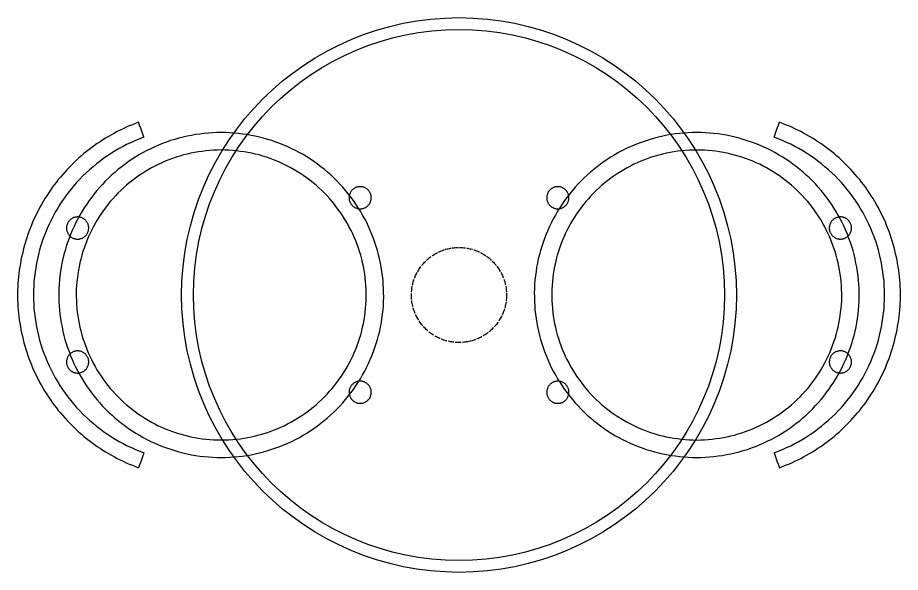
# Model space of a CAD drawing. Header units: millimetres. Extents: x -557 to 557, y -1105 to 350.
# Drawn here: x -557 to 557, y -350 to 350 of the extents above; entities that cross this region are included whole.
import ezdxf

# ---------------------------------------------------------------- set-up
doc = ezdxf.new("R2010")
doc.units = ezdxf.units.MM
doc.header["$LTSCALE"] = 6
doc.linetypes.add('DASHED', pattern=[1.524, 1.27, -0.254])
for name, color, linetype in [('FURN-CHAIR', 7, 'CONTINUOUS'), ('FURN-DETAIL', 8, 'CONTINUOUS'), ('FURN-HIDDEN', 8, 'DASHED'), ('FURN-TABLE', 7, 'CONTINUOUS')]:
    doc.layers.add(name, color=color, linetype=linetype)

# ---------------------------------------------------------------- blocks, each defined once
blk = doc.blocks.new('TABLE_D700')
at = {"layer": 'FURN-DETAIL'}
blk.add_circle((0, 0), 335, dxfattribs=at)
at = {"layer": 'FURN-HIDDEN'}
blk.add_circle((0, 0), 60, dxfattribs=at)
at = {"layer": 'FURN-TABLE'}
blk.add_circle((0, 0), 350, dxfattribs=at)
blk = doc.blocks.new('TABLE_D700_2CHAIRS_TUCKED')
at = {"layer": 'FURN-CHAIR'}
for points in [[(-404.3, 218), (-408.3, 216.5), (-412.2, 214.9), (-416.1, 213.4), (-419.9, 211.6), (-423.7, 209.9), (-427.5, 208.1), (-431.2, 206.2), (-434.9, 204.2), (-438.7, 202.3), (-442.3, 200.1), (-445.9, 197.9), (-449.5, 195.8), (-452.9, 193.4), (-456.4, 191.1), (-459.9, 188.7), (-463.3, 186.2), (-466.6, 183.7), (-470, 181.1), (-473.2, 178.4), (-476.4, 175.7), (-479.6, 173), (-482.6, 170.1), (-485.7, 167.2), (-488.7, 164.4), (-491.6, 161.3), (-494.5, 158.3), (-497.4, 155.2), (-500.1, 152), (-502.9, 148.8), (-505.6, 145.7), (-508.1, 142.3), (-510.7, 139), (-513.2, 135.6), (-515.6, 132.2), (-517.9, 128.7), (-520.3, 125.2), (-522.5, 121.6), (-524.6, 118), (-526.8, 114.4), (-528.8, 110.7), (-530.8, 107), (-532.7, 103.3), (-534.5, 99.5), (-536.3, 95.7), (-538, 91.9), (-539.6, 88), (-541.1, 84.1), (-542.7, 80.2), (-544, 76.2), (-545.4, 72.2), (-546.7, 68.3), (-547.9, 64.2), (-549, 60.2), (-550.1, 56.1), (-551, 52), (-551.9, 47.9), (-552.8, 43.8), (-553.5, 39.7), (-554.2, 35.5), (-554.9, 31.4), (-555.3, 27.2), (-555.8, 23), (-556.2, 18.9), (-556.5, 14.7), (-556.7, 10.5), (-556.9, 6.3), (-556.9, 2.1), (-556.9, -2.1), (-556.9, -6.3), (-556.7, -10.5), (-556.5, -14.7), (-556.2, -18.9), (-555.8, -23), (-555.3, -27.2), (-554.9, -31.4), (-554.2, -35.5), (-553.5, -39.7), (-552.8, -43.8), (-551.9, -47.9), (-551, -52), (-550.1, -56.1), (-549, -60.2), (-547.9, -64.2), (-546.7, -68.3), (-545.4, -72.2), (-544, -76.2), (-542.7, -80.2), (-541.1, -84.1), (-539.6, -88), (-538, -91.9), (-536.3, -95.7), (-534.5, -99.5), (-532.7, -103.3), (-530.8, -107), (-528.8, -110.7), (-526.8, -114.4), (-524.6, -118), (-522.5, -121.6), (-520.3, -125.2), (-517.9, -128.7), (-515.6, -132.2), (-513.2, -135.6), (-510.7, -139), (-508.1, -142.3), (-505.6, -145.7), (-502.9, -148.8), (-500.1, -152), (-497.4, -155.2), (-494.5, -158.3), (-491.6, -161.3), (-488.7, -164.4), (-485.7, -167.2), (-482.6, -170.1), (-479.6, -173), (-476.4, -175.7), (-473.2, -178.4), (-470, -181.1), (-466.6, -183.7), (-463.3, -186.2), (-459.9, -188.7), (-456.4, -191.1), (-452.9, -193.4), (-449.5, -195.8), (-445.9, -197.9), (-442.3, -200.1), (-438.7, -202.3), (-434.9, -204.2), (-431.2, -206.2), (-427.5, -208.1), (-423.7, -209.9), (-419.9, -211.6), (-416.1, -213.4), (-412.2, -214.9), (-408.3, -216.5), (-404.3, -218)], [(-397.5, 199.2), (-398.9, 203), (-400.2, 206.7), (-401.6, 210.5), (-403, 214.2), (-404.3, 218)], [(397.5, 199.2), (398.9, 203), (400.2, 206.7), (401.6, 210.5), (403, 214.2), (404.3, 218)], [(404.3, -218), (408.3, -216.5), (412.2, -214.9), (416.1, -213.4), (419.9, -211.6), (423.7, -209.9), (427.5, -208.1), (431.2, -206.2), (434.9, -204.2), (438.7, -202.3), (442.3, -200.1), (445.9, -197.9), (449.5, -195.8), (452.9, -193.4), (456.4, -191.1), (459.9, -188.7), (463.3, -186.2), (466.6, -183.7), (470, -181.1), (473.2, -178.4), (476.4, -175.7), (479.6, -173), (482.6, -170.1), (485.7, -167.2), (488.7, -164.4), (491.6, -161.3), (494.5, -158.3), (497.4, -155.2), (500.1, -152), (502.9, -148.8), (505.6, -145.7), (508.1, -142.3), (510.7, -139), (513.2, -135.6), (515.6, -132.2), (517.9, -128.7), (520.3, -125.2), (522.5, -121.6), (524.6, -118), (526.8, -114.4), (528.8, -110.7), (530.8, -107), (532.7, -103.3), (534.5, -99.5), (536.3, -95.7), (538, -91.9), (539.6, -88), (541.1, -84.1), (542.7, -80.2), (544, -76.2), (545.4, -72.2), (546.7, -68.3), (547.9, -64.2), (549, -60.2), (550.1, -56.1), (551, -52), (551.9, -47.9), (552.8, -43.8), (553.5, -39.7), (554.2, -35.5), (554.9, -31.4), (555.3, -27.2), (555.8, -23), (556.2, -18.9), (556.5, -14.7), (556.7, -10.5), (556.9, -6.3), (556.9, -2.1), (556.9, 2.1), (556.9, 6.3), (556.7, 10.5), (556.5, 14.7), (556.2, 18.9), (555.8, 23), (555.3, 27.2), (554.9, 31.4), (554.2, 35.5), (553.5, 39.7), (552.8, 43.8), (551.9, 47.9), (551, 52), (550.1, 56.1), (549, 60.2), (547.9, 64.2), (546.7, 68.3), (545.4, 72.2), (544, 76.2), (542.7, 80.2), (541.1, 84.1), (539.6, 88), (538, 91.9), (536.3, 95.7), (534.5, 99.5), (532.7, 103.3), (530.8, 107), (528.8, 110.7), (526.8, 114.4), (524.6, 118), (522.5, 121.6), (520.3, 125.2), (517.9, 128.7), (515.6, 132.2), (513.2, 135.6), (510.7, 139), (508.1, 142.3), (505.6, 145.7), (502.9, 148.8), (500.1, 152), (497.4, 155.2), (494.5, 158.3), (491.6, 161.3), (488.7, 164.4), (485.7, 167.2), (482.6, 170.1), (479.6, 173), (476.4, 175.7), (473.2, 178.4), (470, 181.1), (466.6, 183.7), (463.3, 186.2), (459.9, 188.7), (456.4, 191.1), (452.9, 193.4), (449.5, 195.8), (445.9, 197.9), (442.3, 200.1), (438.7, 202.3), (434.9, 204.2), (431.2, 206.2), (427.5, 208.1), (423.7, 209.9), (419.9, 211.6), (416.1, 213.4), (412.2, 214.9), (408.3, 216.5), (404.3, 218)], [(-300, 205), (-305.4, 204.9), (-310.8, 204.7), (-316.2, 204.3), (-321.6, 203.9), (-327, 203.1), (-332.3, 202.4), (-337.7, 201.4), (-343, 200.4), (-348.2, 199.2), (-353.5, 197.9), (-358.7, 196.3), (-363.9, 194.8), (-369, 193), (-374.1, 191.2), (-379, 189.1), (-384, 187), (-388.9, 184.6), (-393.8, 182.3), (-398.5, 179.7), (-403.3, 177.1), (-407.9, 174.2), (-412.5, 171.4), (-416.9, 168.3), (-421.4, 165.2), (-425.6, 161.9), (-429.9, 158.6), (-434, 155), (-438.1, 151.5), (-442, 147.7), (-445.9, 144), (-449.6, 140), (-453.3, 136.1), (-456.8, 132), (-460.3, 127.8), (-463.5, 123.5), (-466.8, 119.2), (-469.8, 114.7), (-472.9, 110.2), (-475.6, 105.6), (-478.4, 100.9), (-481, 96.2), (-483.5, 91.4), (-485.8, 86.5), (-488.1, 81.6), (-490.1, 76.5), (-492.1, 71.5), (-493.9, 66.4), (-495.6, 61.3), (-497.1, 56.1), (-498.6, 50.9), (-499.8, 45.6), (-501, 40.3), (-501.9, 35), (-502.8, 29.7), (-503.5, 24.3), (-504.1, 18.9), (-504.5, 13.5), (-504.8, 8.1), (-504.9, 2.7), (-505, -2.7), (-504.8, -8.1), (-504.6, -13.5), (-504.1, -18.9), (-503.6, -24.3), (-502.8, -29.7), (-502, -35), (-500.9, -40.3), (-499.9, -45.6), (-498.5, -50.9), (-497.2, -56.1), (-495.6, -61.3), (-493.9, -66.4), (-492.1, -71.5), (-490.2, -76.6), (-488, -81.5), (-485.9, -86.5), (-483.4, -91.3), (-481, -96.2), (-478.4, -100.9), (-475.7, -105.6), (-472.8, -110.2), (-469.9, -114.7), (-466.7, -119.1), (-463.6, -123.5), (-460.2, -127.8), (-456.8, -132), (-453.3, -136), (-449.7, -140.1), (-445.9, -143.9), (-442.1, -147.8), (-438.1, -151.4), (-434.1, -155.1), (-429.9, -158.5), (-425.7, -161.9), (-421.3, -165.2), (-417, -168.4), (-412.4, -171.3), (-407.9, -174.3), (-403.2, -177), (-398.6, -179.7), (-393.8, -182.2), (-388.9, -184.7), (-384, -186.9), (-379.1, -189.1), (-374, -191.1), (-369, -193), (-363.8, -194.7), (-358.7, -196.4), (-353.5, -197.8), (-348.3, -199.2), (-343, -200.4), (-337.7, -201.5), (-332.3, -202.4), (-327, -203.2), (-321.6, -203.8), (-316.2, -204.4), (-310.8, -204.6), (-305.4, -204.9), (-300, -204.9), (-294.6, -204.9), (-289.2, -204.6), (-283.8, -204.4)], [(-289.2, 204.7), (-294.6, 204.9), (-300, 205), (-300, 205)], [(300, -205), (305.4, -204.9), (310.8, -204.7), (316.2, -204.3), (321.6, -203.9), (327, -203.1), (332.3, -202.4), (337.7, -201.4), (343, -200.4), (348.2, -199.2), (353.5, -197.9), (358.7, -196.3), (363.9, -194.8), (369, -193), (374.1, -191.2), (379, -189.1), (384, -187), (388.9, -184.6), (393.8, -182.3), (398.5, -179.7), (403.3, -177.1), (407.9, -174.2), (412.5, -171.4), (416.9, -168.3), (421.4, -165.2), (425.6, -161.9), (429.9, -158.6), (434, -155), (438.1, -151.5), (442, -147.7), (445.9, -144), (449.6, -140), (453.3, -136.1), (456.8, -132), (460.3, -127.8), (463.5, -123.5), (466.8, -119.2), (469.8, -114.7), (472.9, -110.2), (475.6, -105.6), (478.4, -100.9), (481, -96.2), (483.5, -91.4), (485.8, -86.5), (488.1, -81.6), (490.1, -76.5), (492.1, -71.5), (493.9, -66.4), (495.6, -61.3), (497.1, -56.1), (498.6, -50.9), (499.8, -45.6), (501, -40.3), (501.9, -35), (502.8, -29.7), (503.5, -24.3), (504.1, -18.9), (504.5, -13.5), (504.8, -8.1), (504.9, -2.7), (505, 2.7), (504.8, 8.1), (504.6, 13.5), (504.1, 18.9), (503.6, 24.3), (502.8, 29.7), (502, 35), (500.9, 40.3), (499.9, 45.6), (498.5, 50.9), (497.2, 56.1), (495.6, 61.3), (493.9, 66.4), (492.1, 71.5), (490.2, 76.6), (488, 81.5), (485.9, 86.5), (483.4, 91.3), (481, 96.2), (478.4, 100.9), (475.7, 105.6), (472.8, 110.2), (469.9, 114.7), (466.7, 119.1), (463.6, 123.5), (460.2, 127.8), (456.8, 132), (453.3, 136), (449.7, 140.1), (445.9, 143.9), (442.1, 147.8), (438.1, 151.4), (434.1, 155.1), (429.9, 158.5), (425.7, 161.9), (421.3, 165.2), (417, 168.4), (412.4, 171.3), (407.9, 174.3), (403.2, 177), (398.6, 179.7), (393.8, 182.2), (388.9, 184.7), (384, 186.9), (379.1, 189.1), (374, 191.1), (369, 193), (363.8, 194.7), (358.7, 196.4), (353.5, 197.8), (348.3, 199.2), (343, 200.4), (337.7, 201.5), (332.3, 202.4), (327, 203.2), (321.6, 203.8), (316.2, 204.4), (310.8, 204.6), (305.4, 204.9), (300, 204.9), (294.6, 204.9), (289.2, 204.6), (283.8, 204.4)], [(-397.5, 199.2), (-402.9, 197.1), (-408.2, 195), (-413.4, 192.6), (-418.7, 190.2), (-423.8, 187.5), (-428.9, 184.8), (-433.8, 181.9), (-438.7, 178.9), (-443.5, 175.7), (-448.3, 172.5), (-452.9, 169), (-457.5, 165.5), (-461.8, 161.8), (-466.2, 158.1), (-470.4, 154.1), (-474.6, 150.2), (-478.6, 146), (-482.5, 141.9), (-486.3, 137.5), (-490, 133.1), (-493.5, 128.5), (-497, 123.9), (-500.2, 119.2), (-503.5, 114.4), (-506.4, 109.5), (-509.4, 104.6), (-512.1, 99.5), (-514.8, 94.4), (-517.2, 89.2), (-519.7, 84), (-521.8, 78.6), (-523.9, 73.3), (-525.8, 67.8), (-527.6, 62.4), (-529.2, 56.8), (-530.7, 51.3), (-531.9, 45.7), (-533.2, 40), (-534.1, 34.4), (-535, 28.7), (-535.7, 23), (-536.3, 17.2), (-536.6, 11.5), (-536.9, 5.8), (-536.9, 0), (-536.9, -5.8), (-536.6, -11.5), (-536.3, -17.2), (-535.7, -23), (-535, -28.7), (-534.1, -34.4), (-533.2, -40), (-531.9, -45.7), (-530.7, -51.3), (-529.2, -56.8), (-527.6, -62.4), (-525.8, -67.8), (-523.9, -73.3), (-521.8, -78.6), (-519.7, -84), (-517.2, -89.2), (-514.8, -94.4), (-512.1, -99.5), (-509.4, -104.6), (-506.4, -109.5), (-503.5, -114.4), (-500.2, -119.2), (-497, -123.9), (-493.5, -128.5), (-490, -133.1), (-486.3, -137.5), (-482.5, -141.9), (-478.6, -146), (-474.6, -150.2), (-470.4, -154.1), (-466.2, -158.1), (-461.8, -161.8), (-457.5, -165.5), (-452.9, -169), (-448.3, -172.5), (-443.5, -175.7), (-438.7, -178.9), (-433.8, -181.9), (-428.9, -184.8), (-423.8, -187.5), (-418.7, -190.2), (-413.4, -192.6), (-408.2, -195), (-402.9, -197.1), (-397.5, -199.2)], [(397.5, -199.2), (402.9, -197.1), (408.2, -195), (413.4, -192.6), (418.7, -190.2), (423.8, -187.5), (428.9, -184.8), (433.8, -181.9), (438.7, -178.9), (443.5, -175.7), (448.3, -172.5), (452.9, -169), (457.5, -165.5), (461.8, -161.8), (466.2, -158.1), (470.4, -154.1), (474.6, -150.2), (478.6, -146), (482.5, -141.9), (486.3, -137.5), (490, -133.1), (493.5, -128.5), (497, -123.9), (500.2, -119.2), (503.5, -114.4), (506.4, -109.5), (509.4, -104.6), (512.1, -99.5), (514.8, -94.4), (517.2, -89.2), (519.7, -84), (521.8, -78.6), (523.9, -73.3), (525.8, -67.8), (527.6, -62.4), (529.2, -56.8), (530.7, -51.3), (531.9, -45.7), (533.2, -40), (534.1, -34.4), (535, -28.7), (535.7, -23), (536.3, -17.2), (536.6, -11.5), (536.9, -5.8), (536.9, 0), (536.9, 5.8), (536.6, 11.5), (536.3, 17.2), (535.7, 23), (535, 28.7), (534.1, 34.4), (533.2, 40), (531.9, 45.7), (530.7, 51.3), (529.2, 56.8), (527.6, 62.4), (525.8, 67.8), (523.9, 73.3), (521.8, 78.6), (519.7, 84), (517.2, 89.2), (514.8, 94.4), (512.1, 99.5), (509.4, 104.6), (506.4, 109.5), (503.5, 114.4), (500.2, 119.2), (497, 123.9), (493.5, 128.5), (490, 133.1), (486.3, 137.5), (482.5, 141.9), (478.6, 146), (474.6, 150.2), (470.4, 154.1), (466.2, 158.1), (461.8, 161.8), (457.5, 165.5), (452.9, 169), (448.3, 172.5), (443.5, 175.7), (438.7, 178.9), (433.8, 181.9), (428.9, 184.8), (423.8, 187.5), (418.7, 190.2), (413.4, 192.6), (408.2, 195), (402.9, 197.1), (397.5, 199.2)], [(-397.5, -199.2), (-398.9, -203), (-400.2, -206.7), (-401.6, -210.5), (-403, -214.2), (-404.3, -218)], [(397.5, -199.2), (398.9, -203), (400.2, -206.7), (401.6, -210.5), (403, -214.2), (404.3, -218)], [(289.2, -204.7), (294.6, -204.9), (300, -205), (300, -205)]]:
    blk.add_lwpolyline(points, dxfattribs=at)
at = {"layer": 'FURN-DETAIL'}
for points in [[(-300, 183), (-304.8, 182.9), (-309.7, 182.7), (-314.5, 182.4), (-319.3, 182), (-324.1, 181.3), (-328.9, 180.7), (-333.6, 179.8), (-338.4, 178.9), (-343.1, 177.8), (-347.8, 176.7), (-352.4, 175.3), (-357, 173.9), (-361.6, 172.3), (-366.1, 170.6), (-370.6, 168.8), (-375, 166.9), (-379.4, 164.8), (-383.7, 162.7), (-388, 160.4), (-392.2, 158.1), (-396.3, 155.5), (-400.4, 153), (-404.4, 150.2), (-408.3, 147.5), (-412.2, 144.5), (-416, 141.6), (-419.6, 138.4), (-423.3, 135.2), (-426.8, 131.9), (-430.3, 128.5), (-433.6, 125), (-436.9, 121.5), (-440, 117.8), (-443.1, 114.1), (-446, 110.2), (-448.9, 106.4), (-451.6, 102.4), (-454.3, 98.4), (-456.8, 94.2), (-459.3, 90.1), (-461.5, 85.8), (-463.8, 81.6), (-465.9, 77.2), (-467.9, 72.8), (-469.7, 68.3), (-471.5, 63.8), (-473.1, 59.3), (-474.6, 54.7), (-476, 50.1), (-477.3, 45.4), (-478.3, 40.7), (-479.4, 36), (-480.2, 31.2), (-481.1, 26.5), (-481.6, 21.7), (-482.2, 16.9), (-482.5, 12.1), (-482.9, 7.2), (-482.9, 2.4), (-483, -2.4), (-482.8, -7.2), (-482.6, -12.1), (-482.2, -16.9), (-481.7, -21.7), (-481, -26.5), (-480.3, -31.2), (-479.4, -36), (-478.4, -40.7), (-477.2, -45.4), (-476, -50.1), (-474.6, -54.7), (-473.1, -59.3), (-471.4, -63.8), (-469.8, -68.4), (-467.8, -72.8), (-465.9, -77.2), (-463.8, -81.5), (-461.6, -85.9), (-459.2, -90.1), (-456.8, -94.3), (-454.3, -98.3), (-451.7, -102.4), (-448.8, -106.4), (-446, -110.3), (-443, -114.1), (-440, -117.8), (-436.8, -121.4), (-433.6, -125.1), (-430.2, -128.5), (-426.8, -131.9), (-423.2, -135.2), (-419.7, -138.4), (-415.9, -141.5), (-412.2, -144.6), (-408.3, -147.4), (-404.4, -150.3), (-400.4, -152.9), (-396.3, -155.6), (-392.2, -158), (-388, -160.5), (-383.7, -162.7), (-379.4, -164.9), (-375, -166.9), (-370.6, -168.8), (-366.1, -170.6), (-361.6, -172.3), (-357, -173.8), (-352.4, -175.3), (-347.7, -176.6), (-343.1, -177.9), (-338.3, -178.9), (-333.6, -179.9), (-328.9, -180.6), (-324.1, -181.4), (-319.3, -181.9), (-314.5, -182.4), (-309.7, -182.7), (-304.8, -182.9), (-300, -182.9), (-295.2, -182.9)], [(-300, 183), (-300, 183)], [(300, -183), (304.8, -182.9), (309.7, -182.7), (314.5, -182.4), (319.3, -182), (324.1, -181.3), (328.9, -180.7), (333.6, -179.8), (338.4, -178.9), (343.1, -177.8), (347.8, -176.7), (352.4, -175.3), (357, -173.9), (361.6, -172.3), (366.1, -170.6), (370.6, -168.8), (375, -166.9), (379.4, -164.8), (383.7, -162.7), (388, -160.4), (392.2, -158.1), (396.3, -155.5), (400.4, -153), (404.4, -150.2), (408.3, -147.5), (412.2, -144.5), (416, -141.6), (419.6, -138.4), (423.3, -135.2), (426.8, -131.9), (430.3, -128.5), (433.6, -125), (436.9, -121.5), (440, -117.8), (443.1, -114.1), (446, -110.2), (448.9, -106.4), (451.6, -102.4), (454.3, -98.4), (456.8, -94.2), (459.3, -90.1), (461.5, -85.8), (463.8, -81.6), (465.9, -77.2), (467.9, -72.8), (469.7, -68.3), (471.5, -63.8), (473.1, -59.3), (474.6, -54.7), (476, -50.1), (477.3, -45.4), (478.3, -40.7), (479.4, -36), (480.2, -31.2), (481.1, -26.5), (481.6, -21.7), (482.2, -16.9), (482.5, -12.1), (482.9, -7.2), (482.9, -2.4), (483, 2.4), (482.8, 7.2), (482.6, 12.1), (482.2, 16.9), (481.7, 21.7), (481, 26.5), (480.3, 31.2), (479.4, 36), (478.4, 40.7), (477.2, 45.4), (476, 50.1), (474.6, 54.7), (473.1, 59.3), (471.4, 63.8), (469.8, 68.4), (467.8, 72.8), (465.9, 77.2), (463.8, 81.5), (461.6, 85.9), (459.2, 90.1), (456.8, 94.3), (454.3, 98.3), (451.7, 102.4), (448.8, 106.4), (446, 110.3), (443, 114.1), (440, 117.8), (436.8, 121.4), (433.6, 125.1), (430.2, 128.5), (426.8, 131.9), (423.2, 135.2), (419.7, 138.4), (415.9, 141.5), (412.2, 144.6), (408.3, 147.4), (404.4, 150.3), (400.4, 152.9), (396.3, 155.6), (392.2, 158), (388, 160.5), (383.7, 162.7), (379.4, 164.9), (375, 166.9), (370.6, 168.8), (366.1, 170.6), (361.6, 172.3), (357, 173.8), (352.4, 175.3), (347.7, 176.6), (343.1, 177.9), (338.3, 178.9), (333.6, 179.9), (328.9, 180.6), (324.1, 181.4), (319.3, 181.9), (314.5, 182.4), (309.7, 182.7), (304.8, 182.9), (300, 182.9), (295.2, 182.9)], [(-481.3, 98.5), (-482, 98.5), (-482.7, 98.4), (-483.5, 98.3), (-484.2, 98.2), (-484.9, 98), (-485.6, 97.8), (-486.3, 97.6), (-487, 97.3), (-487.7, 97), (-488.3, 96.6), (-488.9, 96.2), (-489.6, 95.8), (-490.1, 95.4), (-490.7, 94.9), (-491.2, 94.4), (-491.7, 93.8), (-492.2, 93.3), (-492.7, 92.7), (-493.1, 92.1), (-493.4, 91.4), (-493.8, 90.8), (-494.1, 90.1), (-494.4, 89.4), (-494.6, 88.7), (-494.8, 88), (-495, 87.3), (-495.1, 86.5), (-495.2, 85.8), (-495.3, 85.1), (-495.3, 84.3), (-495.2, 83.6), (-495.2, 82.9), (-495.1, 82.1), (-494.9, 81.4), (-494.7, 80.7), (-494.5, 80), (-494.2, 79.3), (-494, 78.6), (-493.6, 78), (-493.3, 77.3), (-492.9, 76.7), (-492.4, 76.1), (-492, 75.5), (-491.5, 75), (-491, 74.4), (-490.4, 73.9), (-489.8, 73.5), (-489.2, 73), (-488.6, 72.6), (-488, 72.2), (-487.3, 71.9), (-486.7, 71.6), (-486, 71.3), (-485.3, 71.1), (-484.6, 70.9), (-483.8, 70.8), (-483.1, 70.6), (-482.4, 70.6), (-481.6, 70.5), (-480.9, 70.5), (-480.2, 70.6), (-479.4, 70.6), (-478.7, 70.8), (-478, 70.9), (-477.3, 71.1), (-476.6, 71.3), (-475.9, 71.6), (-475.2, 71.9), (-474.5, 72.2), (-473.9, 72.6), (-473.3, 73), (-472.7, 73.5), (-472.1, 73.9), (-471.6, 74.4), (-471, 75), (-470.6, 75.5), (-470.1, 76.1), (-469.7, 76.7), (-469.3, 77.3), (-468.9, 78), (-468.6, 78.6), (-468.3, 79.3), (-468, 80), (-467.8, 80.7), (-467.6, 81.4), (-467.5, 82.1), (-467.4, 82.9), (-467.3, 83.6), (-467.3, 84.3), (-467.3, 85.1), (-467.3, 85.8), (-467.4, 86.5), (-467.5, 87.3), (-467.7, 88), (-467.9, 88.7), (-468.1, 89.4), (-468.4, 90.1), (-468.7, 90.8), (-469.1, 91.4), (-469.5, 92.1), (-469.9, 92.7), (-470.3, 93.3), (-470.8, 93.8), (-471.3, 94.4), (-471.8, 94.9), (-472.4, 95.4), (-473, 95.8), (-473.6, 96.2), (-474.2, 96.6), (-474.9, 97), (-475.5, 97.3), (-476.2, 97.6), (-476.9, 97.8), (-477.6, 98), (-478.3, 98.2), (-479.1, 98.3), (-479.8, 98.4), (-480.5, 98.5), (-481.3, 98.5), (-481.3, 98.5)], [(481.3, 70.5), (482, 70.5), (482.7, 70.6), (483.5, 70.7), (484.2, 70.8), (484.9, 71), (485.6, 71.2), (486.3, 71.5), (487, 71.8), (487.7, 72.1), (488.3, 72.4), (488.9, 72.8), (489.6, 73.2), (490.1, 73.7), (490.7, 74.2), (491.2, 74.7), (491.7, 75.2), (492.2, 75.8), (492.7, 76.4), (493.1, 77), (493.4, 77.6), (493.8, 78.3), (494.1, 79), (494.4, 79.6), (494.6, 80.3), (494.8, 81), (495, 81.8), (495.1, 82.5), (495.2, 83.2), (495.3, 84), (495.3, 84.7), (495.2, 85.4), (495.2, 86.2), (495.1, 86.9), (494.9, 87.6), (494.7, 88.4), (494.5, 89.1), (494.2, 89.8), (494, 90.4), (493.6, 91.1), (493.3, 91.7), (492.9, 92.4), (492.4, 93), (492, 93.5), (491.5, 94.1), (491, 94.6), (490.4, 95.1), (489.8, 95.6), (489.2, 96), (488.6, 96.4), (488, 96.8), (487.3, 97.1), (486.7, 97.4), (486, 97.7), (485.3, 97.9), (484.6, 98.1), (483.8, 98.3), (483.1, 98.4), (482.4, 98.5), (481.6, 98.5), (480.9, 98.5), (480.2, 98.5), (479.4, 98.4), (478.7, 98.3), (478, 98.1), (477.3, 97.9), (476.6, 97.7), (475.9, 97.4), (475.2, 97.1), (474.5, 96.8), (473.9, 96.4), (473.3, 96), (472.7, 95.6), (472.1, 95.1), (471.6, 94.6), (471, 94.1), (470.6, 93.5), (470.1, 93), (469.7, 92.4), (469.3, 91.7), (468.9, 91.1), (468.6, 90.4), (468.3, 89.8), (468, 89.1), (467.8, 88.4), (467.6, 87.6), (467.5, 86.9), (467.4, 86.2), (467.3, 85.4), (467.3, 84.7), (467.3, 84), (467.3, 83.2), (467.4, 82.5), (467.5, 81.8), (467.7, 81), (467.9, 80.3), (468.1, 79.6), (468.4, 79), (468.7, 78.3), (469.1, 77.6), (469.5, 77), (469.9, 76.4), (470.3, 75.8), (470.8, 75.2), (471.3, 74.7), (471.8, 74.2), (472.4, 73.7), (473, 73.2), (473.6, 72.8), (474.2, 72.4), (474.9, 72.1), (475.5, 71.8), (476.2, 71.5), (476.9, 71.2), (477.6, 71), (478.3, 70.8), (479.1, 70.7), (479.8, 70.6), (480.5, 70.5), (481.3, 70.5), (481.3, 70.5)], [(-481.3, -70.5), (-482, -70.5), (-482.7, -70.6), (-483.5, -70.7), (-484.2, -70.8), (-484.9, -71), (-485.6, -71.2), (-486.3, -71.5), (-487, -71.8), (-487.7, -72.1), (-488.3, -72.4), (-488.9, -72.8), (-489.6, -73.2), (-490.1, -73.7), (-490.7, -74.2), (-491.2, -74.7), (-491.7, -75.2), (-492.2, -75.8), (-492.7, -76.4), (-493.1, -77), (-493.4, -77.6), (-493.8, -78.3), (-494.1, -79), (-494.4, -79.6), (-494.6, -80.3), (-494.8, -81), (-495, -81.8), (-495.1, -82.5), (-495.2, -83.2), (-495.3, -84), (-495.3, -84.7), (-495.2, -85.4), (-495.2, -86.2), (-495.1, -86.9), (-494.9, -87.6), (-494.7, -88.4), (-494.5, -89.1), (-494.2, -89.8), (-494, -90.4), (-493.6, -91.1), (-493.3, -91.7), (-492.9, -92.4), (-492.4, -93), (-492, -93.5), (-491.5, -94.1), (-491, -94.6), (-490.4, -95.1), (-489.8, -95.6), (-489.2, -96), (-488.6, -96.4), (-488, -96.8), (-487.3, -97.1), (-486.7, -97.4), (-486, -97.7), (-485.3, -97.9), (-484.6, -98.1), (-483.8, -98.3), (-483.1, -98.4), (-482.4, -98.5), (-481.6, -98.5), (-480.9, -98.5), (-480.2, -98.5), (-479.4, -98.4), (-478.7, -98.3), (-478, -98.1), (-477.3, -97.9), (-476.6, -97.7), (-475.9, -97.4), (-475.2, -97.1), (-474.5, -96.8), (-473.9, -96.4), (-473.3, -96), (-472.7, -95.6), (-472.1, -95.1), (-471.6, -94.6), (-471, -94.1), (-470.6, -93.5), (-470.1, -93), (-469.7, -92.4), (-469.3, -91.7), (-468.9, -91.1), (-468.6, -90.4), (-468.3, -89.8), (-468, -89.1), (-467.8, -88.4), (-467.6, -87.6), (-467.5, -86.9), (-467.4, -86.2), (-467.3, -85.4), (-467.3, -84.7), (-467.3, -84), (-467.3, -83.2), (-467.4, -82.5), (-467.5, -81.8), (-467.7, -81), (-467.9, -80.3), (-468.1, -79.6), (-468.4, -79), (-468.7, -78.3), (-469.1, -77.6), (-469.5, -77), (-469.9, -76.4), (-470.3, -75.8), (-470.8, -75.2), (-471.3, -74.7), (-471.8, -74.2), (-472.4, -73.7), (-473, -73.2), (-473.6, -72.8), (-474.2, -72.4), (-474.9, -72.1), (-475.5, -71.8), (-476.2, -71.5), (-476.9, -71.2), (-477.6, -71), (-478.3, -70.8), (-479.1, -70.7), (-479.8, -70.6), (-480.5, -70.5), (-481.3, -70.5), (-481.3, -70.5)], [(481.3, -98.5), (482, -98.5), (482.7, -98.4), (483.5, -98.3), (484.2, -98.2), (484.9, -98), (485.6, -97.8), (486.3, -97.6), (487, -97.3), (487.7, -97), (488.3, -96.6), (488.9, -96.2), (489.6, -95.8), (490.1, -95.4), (490.7, -94.9), (491.2, -94.4), (491.7, -93.8), (492.2, -93.3), (492.7, -92.7), (493.1, -92.1), (493.4, -91.4), (493.8, -90.8), (494.1, -90.1), (494.4, -89.4), (494.6, -88.7), (494.8, -88), (495, -87.3), (495.1, -86.5), (495.2, -85.8), (495.3, -85.1), (495.3, -84.3), (495.2, -83.6), (495.2, -82.9), (495.1, -82.1), (494.9, -81.4), (494.7, -80.7), (494.5, -80), (494.2, -79.3), (494, -78.6), (493.6, -78), (493.3, -77.3), (492.9, -76.7), (492.4, -76.1), (492, -75.5), (491.5, -75), (491, -74.4), (490.4, -73.9), (489.8, -73.5), (489.2, -73), (488.6, -72.6), (488, -72.2), (487.3, -71.9), (486.7, -71.6), (486, -71.3), (485.3, -71.1), (484.6, -70.9), (483.8, -70.8), (483.1, -70.6), (482.4, -70.6), (481.6, -70.5), (480.9, -70.5), (480.2, -70.6), (479.4, -70.6), (478.7, -70.8), (478, -70.9), (477.3, -71.1), (476.6, -71.3), (475.9, -71.6), (475.2, -71.9), (474.5, -72.2), (473.9, -72.6), (473.3, -73), (472.7, -73.5), (472.1, -73.9), (471.6, -74.4), (471, -75), (470.6, -75.5), (470.1, -76.1), (469.7, -76.7), (469.3, -77.3), (468.9, -78), (468.6, -78.6), (468.3, -79.3), (468, -80), (467.8, -80.7), (467.6, -81.4), (467.5, -82.1), (467.4, -82.9), (467.3, -83.6), (467.3, -84.3), (467.3, -85.1), (467.3, -85.8), (467.4, -86.5), (467.5, -87.3), (467.7, -88), (467.9, -88.7), (468.1, -89.4), (468.4, -90.1), (468.7, -90.8), (469.1, -91.4), (469.5, -92.1), (469.9, -92.7), (470.3, -93.3), (470.8, -93.8), (471.3, -94.4), (471.8, -94.9), (472.4, -95.4), (473, -95.8), (473.6, -96.2), (474.2, -96.6), (474.9, -97), (475.5, -97.3), (476.2, -97.6), (476.9, -97.8), (477.6, -98), (478.3, -98.2), (479.1, -98.3), (479.8, -98.4), (480.5, -98.5), (481.3, -98.5), (481.3, -98.5)], [(300, -183), (300, -183)]]:
    blk.add_lwpolyline(points, dxfattribs=at)
at = {"layer": 'FURN-HIDDEN'}
for points in [[(-283.8, -204.4), (-278.4, -203.8), (-273, -203.2), (-267.7, -202.4), (-262.3, -201.5), (-257, -200.4), (-251.7, -199.2), (-246.5, -197.8), (-241.3, -196.4), (-236.2, -194.7), (-231, -193), (-226, -191.1), (-220.9, -189.1), (-216, -186.9), (-211.1, -184.7), (-206.2, -182.2), (-201.4, -179.7), (-196.8, -177), (-192.1, -174.3), (-187.6, -171.3), (-183, -168.4), (-178.7, -165.2), (-174.3, -161.9), (-170.1, -158.5), (-165.9, -155.1), (-161.9, -151.4), (-157.9, -147.8), (-154.1, -143.9), (-150.3, -140.1), (-146.7, -136), (-143.2, -132), (-139.8, -127.8), (-136.4, -123.5), (-133.3, -119.1), (-130.1, -114.7), (-127.2, -110.2), (-124.3, -105.6), (-121.6, -100.9), (-119, -96.2), (-116.6, -91.3), (-114.1, -86.5), (-112, -81.5), (-109.8, -76.6), (-107.9, -71.5), (-106.1, -66.4), (-104.4, -61.3), (-102.8, -56.1), (-101.5, -50.9), (-100.1, -45.6), (-99.1, -40.3), (-98, -35), (-97.2, -29.7), (-96.4, -24.3), (-95.9, -18.9), (-95.4, -13.5), (-95.2, -8.1), (-95, -2.7), (-95.1, 2.7), (-95.2, 8.1), (-95.5, 13.5), (-95.9, 18.9), (-96.5, 24.3), (-97.2, 29.7), (-98.1, 35), (-99, 40.3), (-100.2, 45.6), (-101.4, 50.9), (-102.9, 56.1), (-104.4, 61.3), (-106.1, 66.4), (-107.9, 71.5), (-109.9, 76.5), (-111.9, 81.6), (-114.2, 86.5), (-116.5, 91.4), (-119, 96.2), (-121.6, 100.9), (-124.4, 105.6), (-127.1, 110.2), (-130.2, 114.7), (-133.2, 119.2), (-136.5, 123.5), (-139.7, 127.8), (-143.2, 132), (-146.7, 136.1), (-150.4, 140), (-154.1, 144), (-158, 147.7), (-161.9, 151.5), (-166, 155), (-170.1, 158.6), (-174.4, 161.9), (-178.6, 165.2), (-183.1, 168.3), (-187.5, 171.4), (-192.1, 174.2), (-196.7, 177.1), (-201.5, 179.7), (-206.2, 182.3), (-211.1, 184.6), (-216, 187), (-221, 189.1), (-225.9, 191.2), (-231, 193), (-236.1, 194.8), (-241.3, 196.3), (-246.5, 197.9), (-251.8, 199.2), (-257, 200.4), (-262.3, 201.4), (-267.7, 202.4), (-273, 203.1), (-278.4, 203.9), (-283.8, 204.3), (-289.2, 204.7)], [(283.8, 204.4), (278.4, 203.8), (273, 203.2), (267.7, 202.4), (262.3, 201.5), (257, 200.4), (251.7, 199.2), (246.5, 197.8), (241.3, 196.4), (236.2, 194.7), (231, 193), (226, 191.1), (220.9, 189.1), (216, 186.9), (211.1, 184.7), (206.2, 182.2), (201.4, 179.7), (196.8, 177), (192.1, 174.3), (187.6, 171.3), (183, 168.4), (178.7, 165.2), (174.3, 161.9), (170.1, 158.5), (165.9, 155.1), (161.9, 151.4), (157.9, 147.8), (154.1, 143.9), (150.3, 140.1), (146.7, 136), (143.2, 132), (139.8, 127.8), (136.4, 123.5), (133.3, 119.1), (130.1, 114.7), (127.2, 110.2), (124.3, 105.6), (121.6, 100.9), (119, 96.2), (116.6, 91.3), (114.1, 86.5), (112, 81.5), (109.8, 76.6), (107.9, 71.5), (106.1, 66.4), (104.4, 61.3), (102.8, 56.1), (101.5, 50.9), (100.1, 45.6), (99.1, 40.3), (98, 35), (97.2, 29.7), (96.4, 24.3), (95.9, 18.9), (95.4, 13.5), (95.2, 8.1), (95, 2.7), (95.1, -2.7), (95.2, -8.1), (95.5, -13.5), (95.9, -18.9), (96.5, -24.3), (97.2, -29.7), (98.1, -35), (99, -40.3), (100.2, -45.6), (101.4, -50.9), (102.9, -56.1), (104.4, -61.3), (106.1, -66.4), (107.9, -71.5), (109.9, -76.5), (111.9, -81.6), (114.2, -86.5), (116.5, -91.4), (119, -96.2), (121.6, -100.9), (124.4, -105.6), (127.1, -110.2), (130.2, -114.7), (133.2, -119.2), (136.5, -123.5), (139.7, -127.8), (143.2, -132), (146.7, -136.1), (150.4, -140), (154.1, -144), (158, -147.7), (161.9, -151.5), (166, -155), (170.1, -158.6), (174.4, -161.9), (178.6, -165.2), (183.1, -168.3), (187.5, -171.4), (192.1, -174.2), (196.7, -177.1), (201.5, -179.7), (206.2, -182.3), (211.1, -184.6), (216, -187), (221, -189.1), (225.9, -191.2), (231, -193), (236.1, -194.8), (241.3, -196.3), (246.5, -197.9), (251.8, -199.2), (257, -200.4), (262.3, -201.4), (267.7, -202.4), (273, -203.1), (278.4, -203.9), (283.8, -204.3), (289.2, -204.7)], [(-295.2, -182.9), (-290.3, -182.7), (-285.5, -182.4), (-280.7, -181.9), (-275.9, -181.4), (-271.1, -180.6), (-266.4, -179.9), (-261.7, -178.9), (-256.9, -177.9), (-252.3, -176.6), (-247.6, -175.3), (-243, -173.8), (-238.4, -172.3), (-233.9, -170.6), (-229.4, -168.8), (-225, -166.9), (-220.6, -164.9), (-216.3, -162.7), (-212, -160.5), (-207.8, -158), (-203.7, -155.6), (-199.6, -152.9), (-195.6, -150.3), (-191.7, -147.4), (-187.8, -144.6), (-184.1, -141.5), (-180.3, -138.4), (-176.8, -135.2), (-173.2, -131.9), (-169.8, -128.5), (-166.4, -125.1), (-163.2, -121.4), (-160, -117.8), (-157, -114.1), (-154, -110.3), (-151.2, -106.4), (-148.3, -102.4), (-145.7, -98.3), (-143.2, -94.3), (-140.8, -90.1), (-138.4, -85.9), (-136.2, -81.5), (-134.1, -77.2), (-132.2, -72.8), (-130.2, -68.4), (-128.6, -63.8), (-126.9, -59.3), (-125.4, -54.7), (-124, -50.1), (-122.8, -45.4), (-121.6, -40.7), (-120.6, -36), (-119.7, -31.2), (-119, -26.5), (-118.3, -21.7), (-117.8, -16.9), (-117.4, -12.1), (-117.2, -7.2), (-117, -2.4), (-117.1, 2.4), (-117.1, 7.2), (-117.5, 12.1), (-117.8, 16.9), (-118.4, 21.7), (-118.9, 26.5), (-119.8, 31.2), (-120.6, 36), (-121.7, 40.7), (-122.7, 45.4), (-124, 50.1), (-125.4, 54.7), (-126.9, 59.3), (-128.5, 63.8), (-130.3, 68.3), (-132.1, 72.8), (-134.1, 77.2), (-136.2, 81.6), (-138.5, 85.8), (-140.7, 90.1), (-143.2, 94.2), (-145.7, 98.4), (-148.4, 102.4), (-151.1, 106.4), (-154, 110.2), (-156.9, 114.1), (-160, 117.8), (-163.1, 121.5), (-166.4, 125), (-169.7, 128.5), (-173.2, 131.9), (-176.7, 135.2), (-180.4, 138.4), (-184, 141.6), (-187.8, 144.5), (-191.7, 147.5), (-195.6, 150.2), (-199.6, 153), (-203.7, 155.5), (-207.8, 158.1), (-212, 160.4), (-216.3, 162.7), (-220.6, 164.8), (-225, 166.9), (-229.4, 168.8), (-233.9, 170.6), (-238.4, 172.3), (-243, 173.9), (-247.6, 175.3), (-252.2, 176.7), (-256.9, 177.8), (-261.6, 178.9), (-266.4, 179.8), (-271.1, 180.7), (-275.9, 181.3), (-280.7, 182), (-285.5, 182.4), (-290.3, 182.7), (-295.2, 182.9), (-300, 183)], [(295.2, 182.9), (290.3, 182.7), (285.5, 182.4), (280.7, 181.9), (275.9, 181.4), (271.1, 180.6), (266.4, 179.9), (261.7, 178.9), (256.9, 177.9), (252.3, 176.6), (247.6, 175.3), (243, 173.8), (238.4, 172.3), (233.9, 170.6), (229.4, 168.8), (225, 166.9), (220.6, 164.9), (216.3, 162.7), (212, 160.5), (207.8, 158), (203.7, 155.6), (199.6, 152.9), (195.6, 150.3), (191.7, 147.4), (187.8, 144.6), (184.1, 141.5), (180.3, 138.4), (176.8, 135.2), (173.2, 131.9), (169.8, 128.5), (166.4, 125.1), (163.2, 121.4), (160, 117.8), (157, 114.1), (154, 110.3), (151.2, 106.4), (148.3, 102.4), (145.7, 98.3), (143.2, 94.3), (140.8, 90.1), (138.4, 85.9), (136.2, 81.5), (134.1, 77.2), (132.2, 72.8), (130.2, 68.4), (128.6, 63.8), (126.9, 59.3), (125.4, 54.7), (124, 50.1), (122.8, 45.4), (121.6, 40.7), (120.6, 36), (119.7, 31.2), (119, 26.5), (118.3, 21.7), (117.8, 16.9), (117.4, 12.1), (117.2, 7.2), (117, 2.4), (117.1, -2.4), (117.1, -7.2), (117.5, -12.1), (117.8, -16.9), (118.4, -21.7), (118.9, -26.5), (119.8, -31.2), (120.6, -36), (121.7, -40.7), (122.7, -45.4), (124, -50.1), (125.4, -54.7), (126.9, -59.3), (128.5, -63.8), (130.3, -68.3), (132.1, -72.8), (134.1, -77.2), (136.2, -81.6), (138.5, -85.8), (140.7, -90.1), (143.2, -94.2), (145.7, -98.4), (148.4, -102.4), (151.1, -106.4), (154, -110.2), (156.9, -114.1), (160, -117.8), (163.1, -121.5), (166.4, -125), (169.7, -128.5), (173.2, -131.9), (176.7, -135.2), (180.4, -138.4), (184, -141.6), (187.8, -144.5), (191.7, -147.5), (195.6, -150.2), (199.6, -153), (203.7, -155.5), (207.8, -158.1), (212, -160.4), (216.3, -162.7), (220.6, -164.8), (225, -166.9), (229.4, -168.8), (233.9, -170.6), (238.4, -172.3), (243, -173.9), (247.6, -175.3), (252.2, -176.7), (256.9, -177.8), (261.6, -178.9), (266.4, -179.8), (271.1, -180.7), (275.9, -181.3), (280.7, -182), (285.5, -182.4), (290.3, -182.7), (295.2, -182.9), (300, -183)], [(-124.7, 136.7), (-125.4, 136.7), (-126.2, 136.7), (-126.9, 136.6), (-127.6, 136.4), (-128.4, 136.3), (-129.1, 136), (-129.8, 135.8), (-130.4, 135.5), (-131.1, 135.2), (-131.8, 134.8), (-132.4, 134.4), (-133, 134), (-133.6, 133.6), (-134.1, 133.1), (-134.7, 132.6), (-135.2, 132), (-135.6, 131.5), (-136.1, 130.9), (-136.5, 130.3), (-136.9, 129.6), (-137.2, 129), (-137.5, 128.3), (-137.8, 127.6), (-138.1, 126.9), (-138.3, 126.2), (-138.4, 125.5), (-138.6, 124.8), (-138.6, 124), (-138.7, 123.3), (-138.7, 122.6), (-138.7, 121.8), (-138.6, 121.1), (-138.5, 120.4), (-138.4, 119.6), (-138.2, 118.9), (-137.9, 118.2), (-137.7, 117.5), (-137.4, 116.8), (-137.1, 116.2), (-136.7, 115.5), (-136.3, 114.9), (-135.9, 114.3), (-135.4, 113.7), (-134.9, 113.2), (-134.4, 112.7), (-133.9, 112.2), (-133.3, 111.7), (-132.7, 111.2), (-132.1, 110.8), (-131.4, 110.5), (-130.8, 110.1), (-130.1, 109.8), (-129.4, 109.6), (-128.7, 109.3), (-128, 109.1), (-127.3, 109), (-126.5, 108.9), (-125.8, 108.8), (-125.1, 108.8), (-124.3, 108.8), (-123.6, 108.8), (-122.9, 108.9), (-122.1, 109), (-121.4, 109.1), (-120.7, 109.3), (-120, 109.6), (-119.3, 109.8), (-118.6, 110.1), (-118, 110.5), (-117.3, 110.8), (-116.7, 111.2), (-116.1, 111.7), (-115.5, 112.2), (-115, 112.7), (-114.5, 113.2), (-114, 113.7), (-113.5, 114.3), (-113.1, 114.9), (-112.7, 115.5), (-112.3, 116.2), (-112, 116.8), (-111.7, 117.5), (-111.5, 118.2), (-111.2, 118.9), (-111.1, 119.6), (-110.9, 120.4), (-110.8, 121.1), (-110.7, 121.8), (-110.7, 122.6), (-110.7, 123.3), (-110.8, 124), (-110.8, 124.8), (-111, 125.5), (-111.1, 126.2), (-111.3, 126.9), (-111.6, 127.6), (-111.9, 128.3), (-112.2, 129), (-112.5, 129.6), (-112.9, 130.3), (-113.3, 130.9), (-113.8, 131.5), (-114.2, 132), (-114.7, 132.6), (-115.3, 133.1), (-115.8, 133.6), (-116.4, 134), (-117, 134.4), (-117.6, 134.8), (-118.3, 135.2), (-119, 135.5), (-119.6, 135.8), (-120.3, 136), (-121, 136.3), (-121.8, 136.4), (-122.5, 136.6), (-123.2, 136.7), (-124, 136.7), (-124.7, 136.7), (-124.7, 136.7)], [(124.7, 108.7), (125.4, 108.8), (126.2, 108.8), (126.9, 108.9), (127.6, 109.1), (128.4, 109.2), (129.1, 109.4), (129.8, 109.7), (130.4, 110), (131.1, 110.3), (131.8, 110.7), (132.4, 111), (133, 111.5), (133.6, 111.9), (134.1, 112.4), (134.7, 112.9), (135.2, 113.5), (135.6, 114), (136.1, 114.6), (136.5, 115.2), (136.9, 115.9), (137.2, 116.5), (137.5, 117.2), (137.8, 117.9), (138.1, 118.6), (138.3, 119.3), (138.4, 120), (138.6, 120.7), (138.6, 121.5), (138.7, 122.2), (138.7, 122.9), (138.7, 123.7), (138.6, 124.4), (138.5, 125.1), (138.4, 125.9), (138.2, 126.6), (137.9, 127.3), (137.7, 128), (137.4, 128.7), (137.1, 129.3), (136.7, 130), (136.3, 130.6), (135.9, 131.2), (135.4, 131.8), (134.9, 132.3), (134.4, 132.8), (133.9, 133.3), (133.3, 133.8), (132.7, 134.2), (132.1, 134.6), (131.4, 135), (130.8, 135.4), (130.1, 135.7), (129.4, 135.9), (128.7, 136.2), (128, 136.4), (127.3, 136.5), (126.5, 136.6), (125.8, 136.7), (125.1, 136.7), (124.3, 136.7), (123.6, 136.7), (122.9, 136.6), (122.1, 136.5), (121.4, 136.4), (120.7, 136.2), (120, 135.9), (119.3, 135.7), (118.6, 135.4), (118, 135), (117.3, 134.6), (116.7, 134.2), (116.1, 133.8), (115.5, 133.3), (115, 132.8), (114.5, 132.3), (114, 131.8), (113.5, 131.2), (113.1, 130.6), (112.7, 130), (112.3, 129.3), (112, 128.7), (111.7, 128), (111.5, 127.3), (111.2, 126.6), (111.1, 125.9), (110.9, 125.1), (110.8, 124.4), (110.7, 123.7), (110.7, 122.9), (110.7, 122.2), (110.8, 121.5), (110.8, 120.7), (111, 120), (111.1, 119.3), (111.3, 118.6), (111.6, 117.9), (111.9, 117.2), (112.2, 116.5), (112.5, 115.9), (112.9, 115.2), (113.3, 114.6), (113.8, 114), (114.2, 113.5), (114.7, 112.9), (115.3, 112.4), (115.8, 111.9), (116.4, 111.5), (117, 111), (117.6, 110.7), (118.3, 110.3), (119, 110), (119.6, 109.7), (120.3, 109.4), (121, 109.2), (121.8, 109.1), (122.5, 108.9), (123.2, 108.8), (124, 108.8), (124.7, 108.7), (124.7, 108.7)], [(-124.7, -108.7), (-125.4, -108.8), (-126.2, -108.8), (-126.9, -108.9), (-127.6, -109.1), (-128.4, -109.2), (-129.1, -109.4), (-129.8, -109.7), (-130.4, -110), (-131.1, -110.3), (-131.8, -110.7), (-132.4, -111), (-133, -111.5), (-133.6, -111.9), (-134.1, -112.4), (-134.7, -112.9), (-135.2, -113.5), (-135.6, -114), (-136.1, -114.6), (-136.5, -115.2), (-136.9, -115.9), (-137.2, -116.5), (-137.5, -117.2), (-137.8, -117.9), (-138.1, -118.6), (-138.3, -119.3), (-138.4, -120), (-138.6, -120.7), (-138.6, -121.5), (-138.7, -122.2), (-138.7, -122.9), (-138.7, -123.7), (-138.6, -124.4), (-138.5, -125.1), (-138.4, -125.9), (-138.2, -126.6), (-137.9, -127.3), (-137.7, -128), (-137.4, -128.7), (-137.1, -129.3), (-136.7, -130), (-136.3, -130.6), (-135.9, -131.2), (-135.4, -131.8), (-134.9, -132.3), (-134.4, -132.8), (-133.9, -133.3), (-133.3, -133.8), (-132.7, -134.2), (-132.1, -134.6), (-131.4, -135), (-130.8, -135.4), (-130.1, -135.7), (-129.4, -135.9), (-128.7, -136.2), (-128, -136.4), (-127.3, -136.5), (-126.5, -136.6), (-125.8, -136.7), (-125.1, -136.7), (-124.3, -136.7), (-123.6, -136.7), (-122.9, -136.6), (-122.1, -136.5), (-121.4, -136.4), (-120.7, -136.2), (-120, -135.9), (-119.3, -135.7), (-118.6, -135.4), (-118, -135), (-117.3, -134.6), (-116.7, -134.2), (-116.1, -133.8), (-115.5, -133.3), (-115, -132.8), (-114.5, -132.3), (-114, -131.8), (-113.5, -131.2), (-113.1, -130.6), (-112.7, -130), (-112.3, -129.3), (-112, -128.7), (-111.7, -128), (-111.5, -127.3), (-111.2, -126.6), (-111.1, -125.9), (-110.9, -125.1), (-110.8, -124.4), (-110.7, -123.7), (-110.7, -122.9), (-110.7, -122.2), (-110.8, -121.5), (-110.8, -120.7), (-111, -120), (-111.1, -119.3), (-111.3, -118.6), (-111.6, -117.9), (-111.9, -117.2), (-112.2, -116.5), (-112.5, -115.9), (-112.9, -115.2), (-113.3, -114.6), (-113.8, -114), (-114.2, -113.5), (-114.7, -112.9), (-115.3, -112.4), (-115.8, -111.9), (-116.4, -111.5), (-117, -111), (-117.6, -110.7), (-118.3, -110.3), (-119, -110), (-119.6, -109.7), (-120.3, -109.4), (-121, -109.2), (-121.8, -109.1), (-122.5, -108.9), (-123.2, -108.8), (-124, -108.8), (-124.7, -108.7), (-124.7, -108.7)], [(124.7, -136.7), (125.4, -136.7), (126.2, -136.7), (126.9, -136.6), (127.6, -136.4), (128.4, -136.3), (129.1, -136), (129.8, -135.8), (130.4, -135.5), (131.1, -135.2), (131.8, -134.8), (132.4, -134.4), (133, -134), (133.6, -133.6), (134.1, -133.1), (134.7, -132.6), (135.2, -132), (135.6, -131.5), (136.1, -130.9), (136.5, -130.3), (136.9, -129.6), (137.2, -129), (137.5, -128.3), (137.8, -127.6), (138.1, -126.9), (138.3, -126.2), (138.4, -125.5), (138.6, -124.8), (138.6, -124), (138.7, -123.3), (138.7, -122.6), (138.7, -121.8), (138.6, -121.1), (138.5, -120.4), (138.4, -119.6), (138.2, -118.9), (137.9, -118.2), (137.7, -117.5), (137.4, -116.8), (137.1, -116.2), (136.7, -115.5), (136.3, -114.9), (135.9, -114.3), (135.4, -113.7), (134.9, -113.2), (134.4, -112.7), (133.9, -112.2), (133.3, -111.7), (132.7, -111.2), (132.1, -110.8), (131.4, -110.5), (130.8, -110.1), (130.1, -109.8), (129.4, -109.6), (128.7, -109.3), (128, -109.1), (127.3, -109), (126.5, -108.9), (125.8, -108.8), (125.1, -108.8), (124.3, -108.8), (123.6, -108.8), (122.9, -108.9), (122.1, -109), (121.4, -109.1), (120.7, -109.3), (120, -109.6), (119.3, -109.8), (118.6, -110.1), (118, -110.5), (117.3, -110.8), (116.7, -111.2), (116.1, -111.7), (115.5, -112.2), (115, -112.7), (114.5, -113.2), (114, -113.7), (113.5, -114.3), (113.1, -114.9), (112.7, -115.5), (112.3, -116.2), (112, -116.8), (111.7, -117.5), (111.5, -118.2), (111.2, -118.9), (111.1, -119.6), (110.9, -120.4), (110.8, -121.1), (110.7, -121.8), (110.7, -122.6), (110.7, -123.3), (110.8, -124), (110.8, -124.8), (111, -125.5), (111.1, -126.2), (111.3, -126.9), (111.6, -127.6), (111.9, -128.3), (112.2, -129), (112.5, -129.6), (112.9, -130.3), (113.3, -130.9), (113.8, -131.5), (114.2, -132), (114.7, -132.6), (115.3, -133.1), (115.8, -133.6), (116.4, -134), (117, -134.4), (117.6, -134.8), (118.3, -135.2), (119, -135.5), (119.6, -135.8), (120.3, -136), (121, -136.3), (121.8, -136.4), (122.5, -136.6), (123.2, -136.7), (124, -136.7), (124.7, -136.7), (124.7, -136.7)]]:
    blk.add_lwpolyline(points, dxfattribs=at)
blk.add_blockref('TABLE_D700', (0, 0))

msp = doc.modelspace()

# ---------------------------------------------------------------- block references
msp.add_blockref('TABLE_D700_2CHAIRS_TUCKED', (0, 0))

doc.saveas('drawing.dxf')
